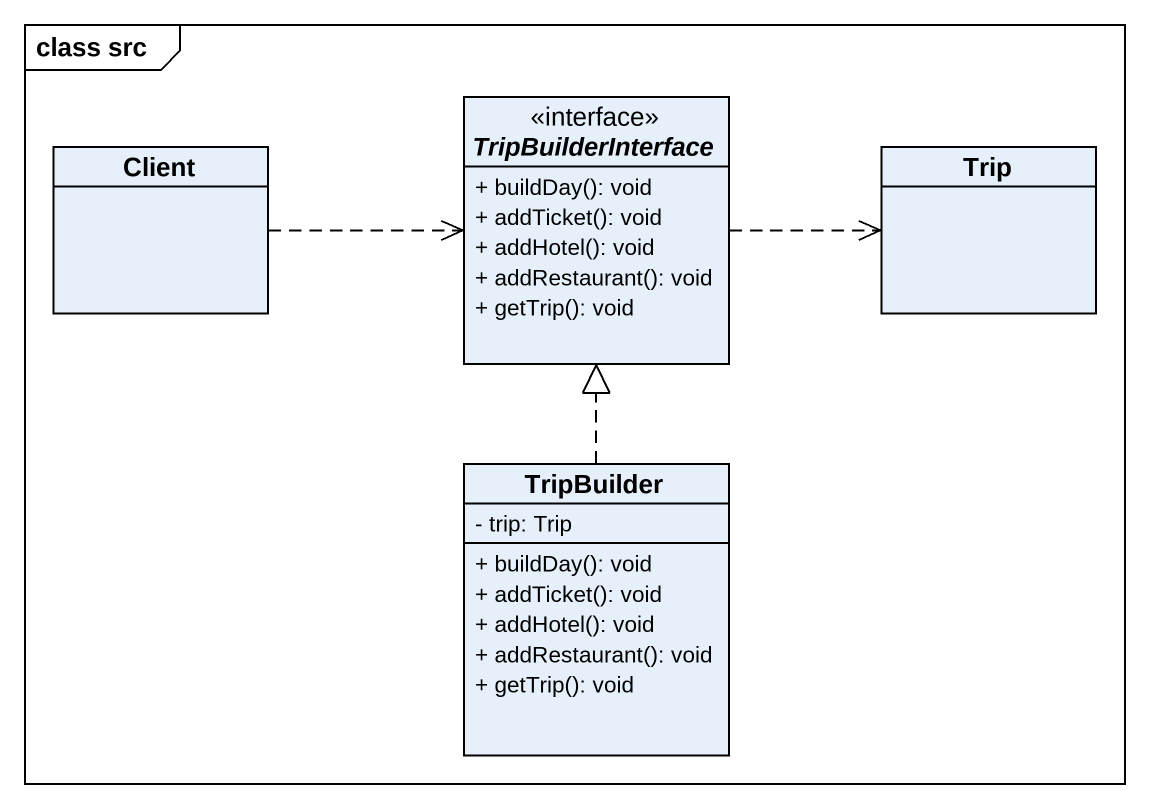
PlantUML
@startuml
mainframe class src
hide circle
hide empty members
skinparam classAttributeIconSize 0
class Client
interface TripBuilderInterface {
  + buildDay(): void
  + addTicket(): void
  + addHotel(): void
  + addRestaurant(): void
  + getTrip(): void
}
class Trip
class TripBuilder {
  - trip: Trip
  + buildDay(): void
  + addTicket(): void
  + addHotel(): void
  + addRestaurant(): void
  + getTrip(): void
}
Client .right.> TripBuilderInterface
TripBuilderInterface .right.> Trip
TripBuilder .up.|> TripBuilderInterface
@enduml
